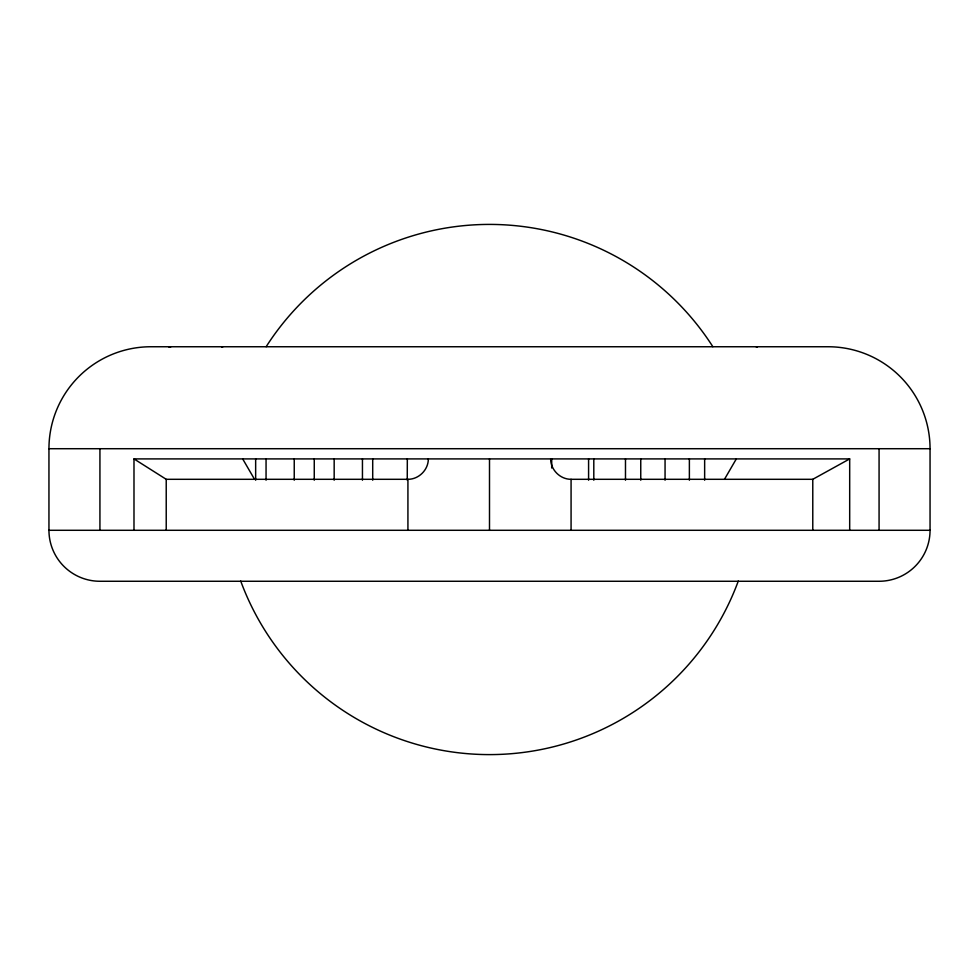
<?xml version="1.0" encoding="UTF-8"?>
<svg xmlns="http://www.w3.org/2000/svg" width="979" height="979" viewBox="0 0 979 979"><rect width="100%" height="100%" fill="white"/><g stroke="black" fill="none" stroke-linecap="round" stroke-linejoin="round"><path stroke-width="1.47" d="M428.325 458.906C428.386 469.822 418.841 479.367 407.925 479.306L166.222 479.306L133.988 458.906L133.988 530.288M724.472 479.306L736.318 458.906M550.675 458.906C550.614 469.822 560.159 479.367 571.075 479.306L812.778 479.306L849.686 458.906L849.686 530.288M221.646 347.031L222.943 346.75M170.627 346.75L168.926 347.031L170.799 346.75M48.95 448.712L930.05 448.712L930.05 530.288A50.981 50.981 0 0 1 879.069 581.269L99.931 581.269A50.981 50.981 0 0 1 48.95 530.288L48.95 448.712A101.963 101.963 0 0 1 150.913 346.75L828.087 346.75A101.963 101.963 0 0 1 930.05 448.712M133.988 458.906L849.686 458.906M48.95 530.288L930.05 530.288M756.057 346.75L757.354 347.031M242.682 458.906L254.528 479.306M879.069 448.712L879.069 530.288M812.778 479.306L812.778 530.288M704.647 458.906L704.647 480.175M689.375 458.906L689.375 480.175M665.059 458.906L665.059 480.175M640.755 458.906L640.755 480.175M625.483 458.906L625.483 480.175M593.8 458.906L593.8 480.175M588.587 458.906L588.587 480.175M571.075 479.306L571.075 530.288M551.703 458.906L551.703 468.023M489.5 458.906L489.5 530.288M407.925 479.306L407.925 530.288M407.325 458.906L407.252 480.175M372.705 458.906L372.705 480.175M362.45 458.906L362.45 480.175M334.169 458.906L334.169 480.175M314.259 458.906L314.259 480.175M294.238 458.906L294.238 480.175M266.055 458.906L266.055 480.175M255.654 458.906L255.654 480.175M166.222 479.306L166.222 530.288M99.931 448.712L99.931 530.288M738.288 581.061A265.101 265.101 0 0 1 240.712 581.061M266.153 346.701A265.101 265.101 0 0 1 712.847 346.701"/></g></svg>
